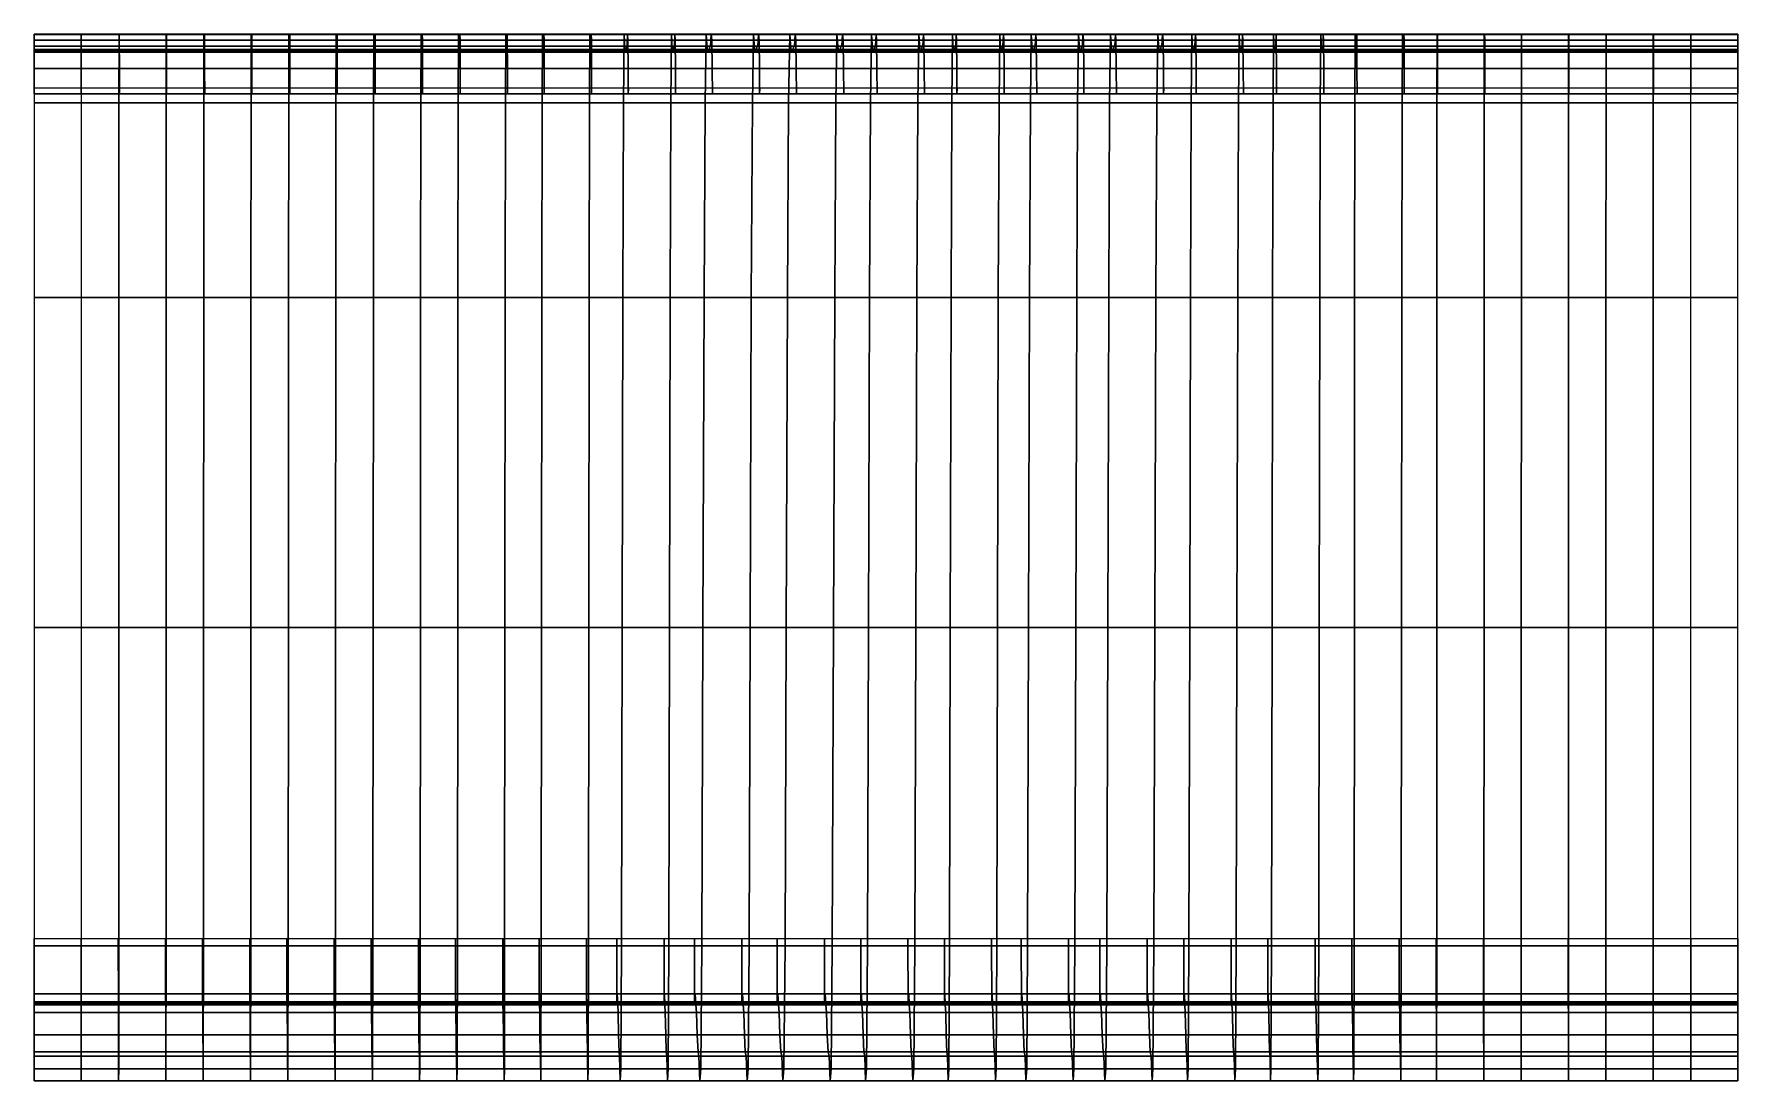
# Model space of a CAD drawing. Extents: x 0 to 60, y 12 to 112.
# Drawn here: x 22.104 to 25.864, y 11.778 to 14.089 of the extents above; entities that cross this region are included whole.
import ezdxf

# ---------------------------------------------------------------- set-up
doc = ezdxf.new("R2010")
doc.units = 0
doc.header["$MEASUREMENT"] = 0
doc.layers.add('asciugamani', color=22, linetype='CONTINUOUS')

msp = doc.modelspace()

# ---------------------------------------------------------------- meshes
at = {"layer": 'asciugamani'}
mesh = msp.add_polymesh((9, 5), dxfattribs=at)
for k, corner in enumerate([(22.8569, 13.9697, 34.0291), (22.6686, 13.9697, 34.0384), (22.4804, 13.9697, 34.0477), (22.2921, 13.9697, 34.0571), (22.1039, 13.9697, 34.0664), (22.8568, 13.9565, 34.7707), (22.6686, 13.9565, 34.78), (22.4804, 13.9565, 34.7894), (22.2921, 13.9565, 34.7988), (22.1039, 13.9565, 34.8082), (22.8567, 14.013, 35.5066), (22.6685, 14.013, 35.5162), (22.4803, 14.013, 35.5258), (22.2921, 14.013, 35.5354), (22.1039, 14.013, 35.545), (22.8565, 14.0755, 36.242), (22.6684, 14.0755, 36.2519), (22.4802, 14.0755, 36.2618), (22.292, 14.0755, 36.2717), (22.1039, 14.0755, 36.2816), (22.8563, 14.0887, 36.9821), (22.6682, 14.0887, 36.9924), (22.4801, 14.0887, 37.0027), (22.292, 14.0887, 37.013), (22.1039, 14.0887, 37.0233), (22.8559, 14.0623, 37.7209), (22.6679, 14.0623, 37.7317), (22.4799, 14.0623, 37.7425), (22.2919, 14.0623, 37.7533), (22.1039, 14.0623, 37.7641), (22.8556, 14.0623, 38.4606), (22.6676, 14.0623, 38.472), (22.4797, 14.0623, 38.4834), (22.2918, 14.0623, 38.4947), (22.1039, 14.0623, 38.5061), (22.8551, 14.0523, 39.1999), (22.6673, 14.0523, 39.2119), (22.4795, 14.0523, 39.2239), (22.2917, 14.0523, 39.236), (22.1039, 14.0523, 39.248), (22.8547, 14.049, 39.939), (22.667, 14.049, 39.9517), (22.4793, 14.049, 39.9645), (22.2916, 14.049, 39.9772), (22.1039, 14.049, 39.99)]):
    mesh.set_mesh_vertex(divmod(k, 5), corner)
mesh = msp.add_polymesh((9, 5), dxfattribs=at)
for k, corner in enumerate([(22.8547, 14.049, 39.939), (22.667, 14.049, 39.9517), (22.4793, 14.049, 39.9645), (22.2916, 14.049, 39.9772), (22.1039, 14.049, 39.99), (22.8542, 14.0549, 40.6777), (22.6666, 14.0549, 40.6913), (22.479, 14.0549, 40.7048), (22.2915, 14.0549, 40.7183), (22.1039, 14.0549, 40.7318), (22.8537, 14.088, 41.4157), (22.6662, 14.088, 41.4301), (22.4788, 14.088, 41.4444), (22.2913, 14.088, 41.4587), (22.1039, 14.088, 41.473), (22.8531, 13.9367, 42.11), (22.6658, 13.9367, 42.1251), (22.4785, 13.9367, 42.1403), (22.2912, 13.9367, 42.1554), (22.1039, 13.9367, 42.1706), (22.8526, 13.5072, 42.6358), (22.6654, 13.5072, 42.6518), (22.4782, 13.5072, 42.6678), (22.2911, 13.5072, 42.6838), (22.1039, 13.5072, 42.6998), (22.852, 12.7792, 42.5542), (22.665, 12.7792, 42.571), (22.478, 12.7792, 42.5879), (22.2909, 12.7792, 42.6047), (22.1039, 12.7792, 42.6216), (22.8515, 12.0768, 42.3238), (22.6646, 12.0768, 42.3415), (22.4777, 12.0768, 42.3592), (22.2908, 12.0768, 42.3769), (22.1039, 12.0768, 42.3946), (22.851, 11.8053, 41.6777), (22.6642, 11.8053, 41.6963), (22.4774, 11.8053, 41.7148), (22.2906, 11.8053, 41.7333), (22.1039, 11.8053, 41.7518), (22.8504, 11.7784, 40.9333), (22.6638, 11.7784, 40.9526), (22.4772, 11.7784, 40.9719), (22.2905, 11.7784, 40.9913), (22.1039, 11.7784, 41.0106)]):
    mesh.set_mesh_vertex(divmod(k, 5), corner)
mesh = msp.add_polymesh((9, 5), dxfattribs=at)
for k, corner in enumerate([(22.9612, 13.9697, 33.8795), (22.7729, 13.9697, 33.8888), (22.5847, 13.9697, 33.8981), (22.3964, 13.9697, 33.9075), (22.2081, 13.9697, 33.9168), (22.9611, 13.9565, 34.6211), (22.7729, 13.9565, 34.6305), (22.5846, 13.9565, 34.6398), (22.3964, 13.9565, 34.6492), (22.2081, 13.9565, 34.6586), (22.961, 14.013, 35.357), (22.7728, 14.013, 35.3666), (22.5846, 14.013, 35.3762), (22.3964, 14.013, 35.3858), (22.2081, 14.013, 35.3954), (22.9608, 14.0755, 36.0924), (22.7726, 14.0755, 36.1023), (22.5845, 14.0755, 36.1122), (22.3963, 14.0755, 36.1221), (22.2081, 14.0755, 36.132), (22.9605, 14.0887, 36.8325), (22.7724, 14.0887, 36.8428), (22.5843, 14.0887, 36.8531), (22.3962, 14.0887, 36.8634), (22.2081, 14.0887, 36.8737), (22.9602, 14.0623, 37.5713), (22.7722, 14.0623, 37.5821), (22.5842, 14.0623, 37.5929), (22.3962, 14.0623, 37.6037), (22.2081, 14.0623, 37.6145), (22.9598, 14.0623, 38.311), (22.7719, 14.0623, 38.3224), (22.584, 14.0623, 38.3338), (22.3961, 14.0623, 38.3452), (22.2081, 14.0623, 38.3565), (22.9594, 14.0523, 39.0503), (22.7716, 14.0523, 39.0623), (22.5838, 14.0523, 39.0744), (22.396, 14.0523, 39.0864), (22.2081, 14.0523, 39.0984), (22.9589, 14.049, 39.7894), (22.7712, 14.049, 39.8021), (22.5835, 14.049, 39.8149), (22.3958, 14.049, 39.8276), (22.2081, 14.049, 39.8404)]):
    mesh.set_mesh_vertex(divmod(k, 5), corner)
mesh = msp.add_polymesh((9, 5), dxfattribs=at)
for k, corner in enumerate([(22.9589, 14.049, 39.7894), (22.7712, 14.049, 39.8021), (22.5835, 14.049, 39.8149), (22.3958, 14.049, 39.8276), (22.2081, 14.049, 39.8404), (22.9585, 14.0549, 40.5282), (22.7709, 14.0549, 40.5417), (22.5833, 14.0549, 40.5552), (22.3957, 14.0549, 40.5687), (22.2081, 14.0549, 40.5822), (22.9579, 14.088, 41.2662), (22.7705, 14.088, 41.2805), (22.583, 14.088, 41.2948), (22.3956, 14.088, 41.3091), (22.2081, 14.088, 41.3234), (22.9574, 13.9367, 41.9604), (22.7701, 13.9367, 41.9755), (22.5828, 13.9367, 41.9907), (22.3955, 13.9367, 42.0058), (22.2081, 13.9367, 42.021), (22.9569, 13.5072, 42.4862), (22.7697, 13.5072, 42.5022), (22.5825, 13.5072, 42.5182), (22.3953, 13.5072, 42.5342), (22.2081, 13.5072, 42.5502), (22.9563, 12.7792, 42.4046), (22.7693, 12.7792, 42.4214), (22.5822, 12.7792, 42.4383), (22.3952, 12.7792, 42.4551), (22.2081, 12.7792, 42.472), (22.9558, 12.0768, 42.1742), (22.7689, 12.0768, 42.1919), (22.582, 12.0768, 42.2096), (22.3951, 12.0768, 42.2273), (22.2081, 12.0768, 42.245), (22.9552, 11.8053, 41.5281), (22.7685, 11.8053, 41.5467), (22.5817, 11.8053, 41.5652), (22.3949, 11.8053, 41.5837), (22.2081, 11.8053, 41.6022), (22.9547, 11.7784, 40.7837), (22.7681, 11.7784, 40.803), (22.5814, 11.7784, 40.8224), (22.3948, 11.7784, 40.8417), (22.2081, 11.7784, 40.861)]):
    mesh.set_mesh_vertex(divmod(k, 5), corner)
mesh = msp.add_polymesh((9, 9), dxfattribs=at)
for k, corner in enumerate([(24.3084, 14.049, 39.9879), (24.134, 14.049, 39.9175), (23.9559, 14.049, 39.8742), (23.7762, 14.049, 39.8496), (23.5914, 14.049, 39.8781), (23.4093, 14.049, 39.8849), (23.2271, 14.049, 39.8918), (23.0418, 14.049, 39.9208), (22.8547, 14.049, 39.939), (24.3066, 14.0549, 40.7311), (24.1325, 14.0549, 40.6601), (23.954, 14.0549, 40.6222), (23.7739, 14.0549, 40.6017), (23.5893, 14.0549, 40.6291), (23.4079, 14.0549, 40.6301), (23.2265, 14.0549, 40.6311), (23.0412, 14.0549, 40.6592), (22.8542, 14.0549, 40.6777), (24.3046, 14.088, 41.4738), (24.1309, 14.088, 41.4021), (23.9519, 14.088, 41.3699), (23.7714, 14.088, 41.3537), (23.5871, 14.088, 41.38), (23.4065, 14.088, 41.3749), (23.2259, 14.088, 41.3697), (23.0406, 14.088, 41.3968), (22.8537, 14.088, 41.4157), (24.3026, 13.9367, 42.1728), (24.1292, 13.9367, 42.1005), (23.9498, 13.9367, 42.0742), (23.7689, 13.9367, 42.0623), (23.5848, 13.9367, 42.0875), (23.405, 13.9367, 42.076), (23.2252, 13.9367, 42.0645), (23.04, 13.9367, 42.0906), (22.8531, 13.9367, 42.11), (24.3006, 13.5072, 42.7035), (24.1276, 13.5072, 42.6305), (23.9476, 13.5072, 42.6102), (23.7664, 13.5072, 42.6029), (23.5824, 13.5072, 42.6269), (23.4035, 13.5072, 42.6089), (23.2245, 13.5072, 42.591), (23.0393, 13.5072, 42.616), (22.8526, 13.5072, 42.6358), (24.2986, 12.7792, 42.6268), (24.1259, 12.7792, 42.5532), (23.9454, 12.7792, 42.5389), (23.7638, 12.7792, 42.5361), (23.58, 12.7792, 42.559), (23.402, 12.7792, 42.5345), (23.2239, 12.7792, 42.51), (23.0387, 12.7792, 42.5339), (22.852, 12.7792, 42.5542), (24.2965, 12.0768, 42.4014), (24.1242, 12.0768, 42.3271), (23.9432, 12.0768, 42.3188), (23.7613, 12.0768, 42.3205), (23.5777, 12.0768, 42.3423), (23.4004, 12.0768, 42.3113), (23.2232, 12.0768, 42.2803), (23.0381, 12.0768, 42.3032), (22.8515, 12.0768, 42.3238), (24.2945, 11.8053, 41.7601), (24.1226, 11.8053, 41.6851), (23.9411, 11.8053, 41.6827), (23.7588, 11.8053, 41.6889), (23.5754, 11.8053, 41.7095), (23.399, 11.8053, 41.6721), (23.2225, 11.8053, 41.6348), (23.0374, 11.8053, 41.6567), (22.851, 11.8053, 41.6777), (24.2926, 11.7784, 41.0203), (24.121, 11.7784, 40.9447), (23.939, 11.7784, 40.9479), (23.7564, 11.7784, 40.9584), (23.5732, 11.7784, 40.9779), (23.3975, 11.7784, 40.9344), (23.2219, 11.7784, 40.8909), (23.0368, 11.7784, 40.9118), (22.8504, 11.7784, 40.9333)]):
    mesh.set_mesh_vertex(divmod(k, 9), corner)
mesh = msp.add_polymesh((9, 9), dxfattribs=at)
for k, corner in enumerate([(24.3167, 13.9697, 34.0581), (24.1407, 13.9697, 33.9905), (23.9648, 13.9697, 33.9229), (23.7865, 13.9697, 33.8799), (23.601, 13.9697, 33.9131), (23.4154, 13.9697, 33.9462), (23.2299, 13.9697, 33.9794), (23.0443, 13.9697, 34.0126), (22.8569, 13.9697, 34.0291), (24.3165, 13.9565, 34.8001), (24.1406, 13.9565, 34.7324), (23.9646, 13.9565, 34.6653), (23.7863, 13.9565, 34.6226), (23.6008, 13.9565, 34.6557), (23.4153, 13.9565, 34.6884), (23.2298, 13.9565, 34.721), (23.0443, 13.9565, 34.7541), (22.8568, 13.9565, 34.7707), (24.316, 14.013, 35.5372), (24.1402, 14.013, 35.4694), (23.9641, 14.013, 35.4036), (23.7857, 14.013, 35.362), (23.6002, 14.013, 35.3948), (23.415, 14.013, 35.426), (23.2297, 14.013, 35.4572), (23.0441, 14.013, 35.49), (22.8567, 14.013, 35.5066), (24.3153, 14.0755, 36.2743), (24.1396, 14.0755, 36.2063), (23.9633, 14.0755, 36.1426), (23.7848, 14.0755, 36.1027), (23.5994, 14.0755, 36.1351), (23.4144, 14.0755, 36.1639), (23.2294, 14.0755, 36.1927), (23.0439, 14.0755, 36.2252), (22.8565, 14.0755, 36.242), (24.3143, 14.0887, 37.0168), (24.1388, 14.0887, 36.9484), (23.9623, 14.0887, 36.8877), (23.7836, 14.0887, 36.8499), (23.5982, 14.0887, 36.8817), (23.4137, 14.0887, 36.9074), (23.2291, 14.0887, 36.9331), (23.0436, 14.0887, 36.9651), (22.8563, 14.0887, 36.9821), (24.3131, 14.0623, 37.7585), (24.1378, 14.0623, 37.6897), (23.961, 14.0623, 37.6326), (23.782, 14.0623, 37.5975), (23.5969, 14.0623, 37.6286), (23.4128, 14.0623, 37.6505), (23.2287, 14.0623, 37.6723), (23.0432, 14.0623, 37.7037), (22.8559, 14.0623, 37.7209), (24.3117, 14.0623, 38.5016), (24.1367, 14.0623, 38.4323), (23.9595, 14.0623, 38.3793), (23.7803, 14.0623, 38.3473), (23.5952, 14.0623, 38.3777), (23.4117, 14.0623, 38.395), (23.2282, 14.0623, 38.4124), (23.0428, 14.0623, 38.4431), (22.8556, 14.0623, 38.4606), (24.3101, 14.0523, 39.2447), (24.1354, 14.0523, 39.1749), (23.9578, 14.0523, 39.1265), (23.7783, 14.0523, 39.098), (23.5934, 14.0523, 39.1275), (23.4106, 14.0523, 39.1398), (23.2277, 14.0523, 39.1522), (23.0423, 14.0523, 39.182), (22.8551, 14.0523, 39.1999), (24.3084, 14.049, 39.9879), (24.134, 14.049, 39.9175), (23.9559, 14.049, 39.8742), (23.7762, 14.049, 39.8496), (23.5914, 14.049, 39.8781), (23.4093, 14.049, 39.8849), (23.2271, 14.049, 39.8918), (23.0418, 14.049, 39.9208), (22.8547, 14.049, 39.939)]):
    mesh.set_mesh_vertex(divmod(k, 9), corner)
mesh = msp.add_polymesh((9, 9), dxfattribs=at)
for k, corner in enumerate([(24.4127, 14.049, 39.8383), (24.2382, 14.049, 39.7679), (24.0602, 14.049, 39.7246), (23.8804, 14.049, 39.7), (23.6957, 14.049, 39.7285), (23.5135, 14.049, 39.7353), (23.3314, 14.049, 39.7422), (23.146, 14.049, 39.7712), (22.9589, 14.049, 39.7894), (24.4108, 14.0549, 40.5815), (24.2367, 14.0549, 40.5105), (24.0583, 14.0549, 40.4726), (23.8781, 14.0549, 40.4521), (23.6936, 14.0549, 40.4795), (23.5122, 14.0549, 40.4805), (23.3308, 14.0549, 40.4815), (23.1455, 14.0549, 40.5096), (22.9585, 14.0549, 40.5282), (24.4089, 14.088, 41.3242), (24.2351, 14.088, 41.2525), (24.0562, 14.088, 41.2203), (23.8757, 14.088, 41.2041), (23.6913, 14.088, 41.2304), (23.5107, 14.088, 41.2253), (23.3302, 14.088, 41.2201), (23.1449, 14.088, 41.2472), (22.9579, 14.088, 41.2662), (24.4069, 13.9367, 42.0232), (24.2335, 13.9367, 41.9509), (24.0541, 13.9367, 41.9246), (23.8732, 13.9367, 41.9128), (23.689, 13.9367, 41.938), (23.5093, 13.9367, 41.9264), (23.3295, 13.9367, 41.9149), (23.1442, 13.9367, 41.941), (22.9574, 13.9367, 41.9604), (24.4049, 13.5072, 42.5539), (24.2318, 13.5072, 42.4809), (24.0519, 13.5072, 42.4606), (23.8707, 13.5072, 42.4533), (23.6867, 13.5072, 42.4773), (23.5077, 13.5072, 42.4594), (23.3288, 13.5072, 42.4414), (23.1436, 13.5072, 42.4664), (22.9569, 13.5072, 42.4862), (24.4028, 12.7792, 42.4772), (24.2302, 12.7792, 42.4036), (24.0497, 12.7792, 42.3893), (23.8681, 12.7792, 42.3865), (23.6843, 12.7792, 42.4094), (23.5062, 12.7792, 42.3849), (23.3281, 12.7792, 42.3604), (23.143, 12.7792, 42.3843), (22.9563, 12.7792, 42.4046), (24.4008, 12.0768, 42.2518), (24.2285, 12.0768, 42.1775), (24.0475, 12.0768, 42.1692), (23.8655, 12.0768, 42.171), (23.682, 12.0768, 42.1927), (23.5047, 12.0768, 42.1617), (23.3275, 12.0768, 42.1307), (23.1423, 12.0768, 42.1536), (22.9558, 12.0768, 42.1742), (24.3988, 11.8053, 41.6105), (24.2269, 11.8053, 41.5355), (24.0454, 11.8053, 41.5331), (23.863, 11.8053, 41.5393), (23.6797, 11.8053, 41.5599), (23.5032, 11.8053, 41.5225), (23.3268, 11.8053, 41.4852), (23.1417, 11.8053, 41.5071), (22.9552, 11.8053, 41.5281), (24.3969, 11.7784, 40.8707), (24.2253, 11.7784, 40.7951), (24.0433, 11.7784, 40.7983), (23.8606, 11.7784, 40.8089), (23.6774, 11.7784, 40.8284), (23.5018, 11.7784, 40.7848), (23.3262, 11.7784, 40.7413), (23.1411, 11.7784, 40.7623), (22.9547, 11.7784, 40.7837)]):
    mesh.set_mesh_vertex(divmod(k, 9), corner)
mesh = msp.add_polymesh((9, 9), dxfattribs=at)
for k, corner in enumerate([(24.4209, 13.9697, 33.9085), (24.245, 13.9697, 33.8409), (24.0691, 13.9697, 33.7733), (23.8908, 13.9697, 33.7303), (23.7052, 13.9697, 33.7635), (23.5197, 13.9697, 33.7966), (23.3341, 13.9697, 33.8298), (23.1486, 13.9697, 33.863), (22.9612, 13.9697, 33.8795), (24.4208, 13.9565, 34.6505), (24.2449, 13.9565, 34.5828), (24.0689, 13.9565, 34.5157), (23.8906, 13.9565, 34.473), (23.705, 13.9565, 34.5061), (23.5196, 13.9565, 34.5388), (23.3341, 13.9565, 34.5714), (23.1485, 13.9565, 34.6045), (22.9611, 13.9565, 34.6211), (24.4203, 14.013, 35.3876), (24.2445, 14.013, 35.3198), (24.0684, 14.013, 35.254), (23.89, 14.013, 35.2124), (23.7045, 14.013, 35.2452), (23.5192, 14.013, 35.2764), (23.3339, 14.013, 35.3076), (23.1484, 14.013, 35.3404), (22.961, 14.013, 35.357), (24.4196, 14.0755, 36.1247), (24.2439, 14.0755, 36.0567), (24.0676, 14.0755, 35.9931), (23.8891, 14.0755, 35.9531), (23.7037, 14.0755, 35.9855), (23.5187, 14.0755, 36.0143), (23.3337, 14.0755, 36.0431), (23.1482, 14.0755, 36.0756), (22.9608, 14.0755, 36.0924), (24.4186, 14.0887, 36.8672), (24.2431, 14.0887, 36.7988), (24.0665, 14.0887, 36.7381), (23.8878, 14.0887, 36.7003), (23.7025, 14.0887, 36.7321), (23.5179, 14.0887, 36.7578), (23.3334, 14.0887, 36.7835), (23.1479, 14.0887, 36.8155), (22.9605, 14.0887, 36.8325), (24.4174, 14.0623, 37.609), (24.2421, 14.0623, 37.5402), (24.0653, 14.0623, 37.483), (23.8863, 14.0623, 37.4479), (23.7011, 14.0623, 37.479), (23.517, 14.0623, 37.5009), (23.333, 14.0623, 37.5227), (23.1475, 14.0623, 37.5541), (22.9602, 14.0623, 37.5713), (24.416, 14.0623, 38.352), (24.2409, 14.0623, 38.2827), (24.0637, 14.0623, 38.2297), (23.8846, 14.0623, 38.1977), (23.6995, 14.0623, 38.2281), (23.516, 14.0623, 38.2455), (23.3325, 14.0623, 38.2628), (23.1471, 14.0623, 38.2935), (22.9598, 14.0623, 38.311), (24.4144, 14.0523, 39.0951), (24.2396, 14.0523, 39.0253), (24.0621, 14.0523, 38.9769), (23.8826, 14.0523, 38.9484), (23.6977, 14.0523, 38.9779), (23.5148, 14.0523, 38.9902), (23.332, 14.0523, 39.0026), (23.1466, 14.0523, 39.0324), (22.9594, 14.0523, 39.0503), (24.4127, 14.049, 39.8383), (24.2382, 14.049, 39.7679), (24.0602, 14.049, 39.7246), (23.8804, 14.049, 39.7), (23.6957, 14.049, 39.7285), (23.5135, 14.049, 39.7353), (23.3314, 14.049, 39.7422), (23.146, 14.049, 39.7712), (22.9589, 14.049, 39.7894)]):
    mesh.set_mesh_vertex(divmod(k, 9), corner)
mesh = msp.add_polymesh((9, 9), dxfattribs=at)
for k, corner in enumerate([(25.7598, 14.049, 39.99), (25.5731, 14.049, 39.9672), (25.3864, 14.049, 39.9444), (25.2003, 14.049, 39.9279), (25.0208, 14.049, 39.9803), (24.8414, 14.049, 40.0351), (24.662, 14.049, 40.0899), (24.4837, 14.049, 40.0523), (24.3084, 14.049, 39.9879), (25.7598, 14.0549, 40.7318), (25.5731, 14.0549, 40.71), (25.3863, 14.0549, 40.6882), (25.2002, 14.0549, 40.6722), (25.0202, 14.0549, 40.7221), (24.8404, 14.0549, 40.7749), (24.6606, 14.0549, 40.8277), (24.4818, 14.0549, 40.7948), (24.3066, 14.0549, 40.7311), (25.7598, 14.088, 41.473), (25.573, 14.088, 41.4522), (25.3862, 14.088, 41.4314), (25.2, 14.088, 41.4159), (25.0196, 14.088, 41.4633), (24.8393, 14.088, 41.514), (24.659, 14.088, 41.5648), (24.4797, 14.088, 41.5367), (24.3046, 14.088, 41.4738), (25.7598, 13.9367, 42.1706), (25.573, 13.9367, 42.1508), (25.3862, 13.9367, 42.131), (25.1998, 13.9367, 42.1161), (25.0189, 13.9367, 42.1608), (24.8382, 13.9367, 42.2094), (24.6574, 13.9367, 42.2581), (24.4775, 13.9367, 42.235), (24.3026, 13.9367, 42.1728), (25.7598, 13.5072, 42.6998), (25.5729, 13.5072, 42.681), (25.3861, 13.5072, 42.6623), (25.1997, 13.5072, 42.6479), (25.0182, 13.5072, 42.6899), (24.837, 13.5072, 42.7364), (24.6558, 13.5072, 42.7829), (24.4754, 13.5072, 42.7649), (24.3006, 13.5072, 42.7035), (25.7598, 12.7792, 42.6216), (25.5729, 12.7792, 42.6039), (25.386, 12.7792, 42.5862), (25.1995, 12.7792, 42.5724), (25.0176, 12.7792, 42.6116), (24.8359, 12.7792, 42.656), (24.6542, 12.7792, 42.7003), (24.4732, 12.7792, 42.6874), (24.2986, 12.7792, 42.6268), (25.7598, 12.0768, 42.3946), (25.5729, 12.0768, 42.378), (25.3859, 12.0768, 42.3614), (25.1993, 12.0768, 42.3481), (25.0169, 12.0768, 42.3846), (24.8347, 12.0768, 42.4268), (24.6526, 12.0768, 42.469), (24.471, 12.0768, 42.4612), (24.2965, 12.0768, 42.4014), (25.7598, 11.8053, 41.7518), (25.5728, 11.8053, 41.7362), (25.3858, 11.8053, 41.7207), (25.1992, 11.8053, 41.708), (25.0162, 11.8053, 41.7418), (24.8336, 11.8053, 41.7819), (24.651, 11.8053, 41.8219), (24.4688, 11.8053, 41.8191), (24.2945, 11.8053, 41.7601), (25.7598, 11.7784, 41.0106), (25.5728, 11.7784, 40.996), (25.3858, 11.7784, 40.9814), (25.199, 11.7784, 40.9693), (25.0156, 11.7784, 41.0005), (24.8325, 11.7784, 41.0385), (24.6494, 11.7784, 41.0765), (24.4667, 11.7784, 41.0786), (24.2926, 11.7784, 41.0203)]):
    mesh.set_mesh_vertex(divmod(k, 9), corner)
mesh = msp.add_polymesh((9, 9), dxfattribs=at)
for k, corner in enumerate([(25.7598, 13.9697, 34.0664), (25.5733, 13.9697, 34.0393), (25.3867, 13.9697, 34.0122), (25.201, 13.9697, 33.9934), (25.0236, 13.9697, 34.0569), (24.8461, 13.9697, 34.1204), (24.6686, 13.9697, 34.1839), (24.4926, 13.9697, 34.1258), (24.3167, 13.9697, 34.0581), (25.7598, 13.9565, 34.8082), (25.5733, 13.9565, 34.7812), (25.3867, 13.9565, 34.7542), (25.201, 13.9565, 34.7355), (25.0235, 13.9565, 34.7988), (24.846, 13.9565, 34.8621), (24.6685, 13.9565, 34.9254), (24.4924, 13.9565, 34.8677), (24.3165, 13.9565, 34.8001), (25.7598, 14.013, 35.545), (25.5732, 14.013, 35.5182), (25.3867, 14.013, 35.4915), (25.201, 14.013, 35.4728), (25.0234, 14.013, 35.5355), (24.8458, 14.013, 35.5984), (24.6681, 14.013, 35.6612), (24.4919, 14.013, 35.6046), (24.316, 14.013, 35.5372), (25.7598, 14.0755, 36.2816), (25.5732, 14.0755, 36.2552), (25.3867, 14.0755, 36.2288), (25.2009, 14.0755, 36.2104), (25.0231, 14.0755, 36.2721), (24.8453, 14.0755, 36.3342), (24.6676, 14.0755, 36.3962), (24.4911, 14.0755, 36.3414), (24.3153, 14.0755, 36.2743), (25.7598, 14.0887, 37.0233), (25.5732, 14.0887, 36.9974), (25.3866, 14.0887, 36.9716), (25.2008, 14.0887, 36.9534), (25.0228, 14.0887, 37.0138), (24.8448, 14.0887, 37.0748), (24.6668, 14.0887, 37.1358), (24.4901, 14.0887, 37.0835), (24.3143, 14.0887, 37.0168), (25.7598, 14.0623, 37.7641), (25.5732, 14.0623, 37.7389), (25.3866, 14.0623, 37.7137), (25.2007, 14.0623, 37.6959), (25.0224, 14.0623, 37.7546), (24.8441, 14.0623, 37.8143), (24.6658, 14.0623, 37.8741), (24.4888, 14.0623, 37.8248), (24.3131, 14.0623, 37.7585), (25.7598, 14.0623, 38.5061), (25.5732, 14.0623, 38.4816), (25.3865, 14.0623, 38.4571), (25.2006, 14.0623, 38.4397), (25.0219, 14.0623, 38.4966), (24.8433, 14.0623, 38.5548), (24.6647, 14.0623, 38.6131), (24.4873, 14.0623, 38.5673), (24.3117, 14.0623, 38.5016), (25.7598, 14.0523, 39.248), (25.5731, 14.0523, 39.2243), (25.3865, 14.0523, 39.2007), (25.2005, 14.0523, 39.1837), (25.0214, 14.0523, 39.2384), (24.8424, 14.0523, 39.295), (24.6634, 14.0523, 39.3516), (24.4856, 14.0523, 39.3098), (24.3101, 14.0523, 39.2447), (25.7598, 14.049, 39.99), (25.5731, 14.049, 39.9672), (25.3864, 14.049, 39.9444), (25.2003, 14.049, 39.9279), (25.0208, 14.049, 39.9803), (24.8414, 14.049, 40.0351), (24.662, 14.049, 40.0899), (24.4837, 14.049, 40.0523), (24.3084, 14.049, 39.9879)]):
    mesh.set_mesh_vertex(divmod(k, 9), corner)
mesh = msp.add_polymesh((9, 9), dxfattribs=at)
for k, corner in enumerate([(25.8641, 14.049, 39.8404), (25.6774, 14.049, 39.8176), (25.4907, 14.049, 39.7948), (25.3046, 14.049, 39.7783), (25.1251, 14.049, 39.8307), (24.9457, 14.049, 39.8855), (24.7663, 14.049, 39.9403), (24.588, 14.049, 39.9027), (24.4127, 14.049, 39.8383), (25.8641, 14.0549, 40.5822), (25.6773, 14.0549, 40.5604), (25.4906, 14.0549, 40.5386), (25.3044, 14.0549, 40.5226), (25.1245, 14.0549, 40.5725), (24.9447, 14.0549, 40.6253), (24.7648, 14.0549, 40.6782), (24.586, 14.0549, 40.6452), (24.4108, 14.0549, 40.5815), (25.8641, 14.088, 41.3234), (25.6773, 14.088, 41.3026), (25.4905, 14.088, 41.2818), (25.3043, 14.088, 41.2663), (25.1239, 14.088, 41.3137), (24.9436, 14.088, 41.3645), (24.7633, 14.088, 41.4152), (24.584, 14.088, 41.3871), (24.4089, 14.088, 41.3242), (25.8641, 13.9367, 42.021), (25.6772, 13.9367, 42.0012), (25.4904, 13.9367, 41.9814), (25.3041, 13.9367, 41.9665), (25.1232, 13.9367, 42.0112), (24.9424, 13.9367, 42.0598), (24.7617, 13.9367, 42.1085), (24.5818, 13.9367, 42.0854), (24.4069, 13.9367, 42.0232), (25.8641, 13.5072, 42.5502), (25.6772, 13.5072, 42.5314), (25.4904, 13.5072, 42.5127), (25.3039, 13.5072, 42.4983), (25.1225, 13.5072, 42.5403), (24.9413, 13.5072, 42.5868), (24.7601, 13.5072, 42.6333), (24.5796, 13.5072, 42.6153), (24.4049, 13.5072, 42.5539), (25.8641, 12.7792, 42.472), (25.6772, 12.7792, 42.4543), (25.4903, 12.7792, 42.4366), (25.3038, 12.7792, 42.4228), (25.1218, 12.7792, 42.4621), (24.9401, 12.7792, 42.5064), (24.7584, 12.7792, 42.5507), (24.5774, 12.7792, 42.5378), (24.4028, 12.7792, 42.4772), (25.8641, 12.0768, 42.245), (25.6771, 12.0768, 42.2284), (25.4902, 12.0768, 42.2118), (25.3036, 12.0768, 42.1986), (25.1212, 12.0768, 42.2351), (24.939, 12.0768, 42.2772), (24.7568, 12.0768, 42.3194), (24.5752, 12.0768, 42.3116), (24.4008, 12.0768, 42.2518), (25.8641, 11.8053, 41.6022), (25.6771, 11.8053, 41.5866), (25.4901, 11.8053, 41.5711), (25.3034, 11.8053, 41.5584), (25.1205, 11.8053, 41.5922), (24.9379, 11.8053, 41.6323), (24.7552, 11.8053, 41.6723), (24.5731, 11.8053, 41.6695), (24.3988, 11.8053, 41.6105), (25.8641, 11.7784, 40.861), (25.677, 11.7784, 40.8464), (25.49, 11.7784, 40.8318), (25.3033, 11.7784, 40.8197), (25.1199, 11.7784, 40.8509), (24.9368, 11.7784, 40.8889), (24.7537, 11.7784, 40.9269), (24.571, 11.7784, 40.929), (24.3969, 11.7784, 40.8707)]):
    mesh.set_mesh_vertex(divmod(k, 9), corner)
mesh = msp.add_polymesh((9, 9), dxfattribs=at)
for k, corner in enumerate([(25.8641, 13.9697, 33.9168), (25.6775, 13.9697, 33.8897), (25.491, 13.9697, 33.8626), (25.3053, 13.9697, 33.8438), (25.1278, 13.9697, 33.9073), (24.9504, 13.9697, 33.9708), (24.7729, 13.9697, 34.0344), (24.5969, 13.9697, 33.9762), (24.4209, 13.9697, 33.9085), (25.8641, 13.9565, 34.6586), (25.6775, 13.9565, 34.6316), (25.491, 13.9565, 34.6046), (25.3053, 13.9565, 34.5859), (25.1278, 13.9565, 34.6492), (24.9503, 13.9565, 34.7125), (24.7728, 13.9565, 34.7759), (24.5967, 13.9565, 34.7181), (24.4208, 13.9565, 34.6505), (25.8641, 14.013, 35.3954), (25.6775, 14.013, 35.3686), (25.491, 14.013, 35.3419), (25.3052, 14.013, 35.3232), (25.1276, 14.013, 35.3859), (24.95, 14.013, 35.4488), (24.7724, 14.013, 35.5116), (24.5962, 14.013, 35.455), (24.4203, 14.013, 35.3876), (25.8641, 14.0755, 36.132), (25.6775, 14.0755, 36.1056), (25.4909, 14.0755, 36.0792), (25.3052, 14.0755, 36.0608), (25.1274, 14.0755, 36.1225), (24.9496, 14.0755, 36.1846), (24.7718, 14.0755, 36.2466), (24.5954, 14.0755, 36.1918), (24.4196, 14.0755, 36.1247), (25.8641, 14.0887, 36.8737), (25.6775, 14.0887, 36.8478), (25.4909, 14.0887, 36.822), (25.3051, 14.0887, 36.8038), (25.1271, 14.0887, 36.8642), (24.949, 14.0887, 36.9252), (24.771, 14.0887, 36.9862), (24.5943, 14.0887, 36.9339), (24.4186, 14.0887, 36.8672), (25.8641, 14.0623, 37.6145), (25.6775, 14.0623, 37.5893), (25.4909, 14.0623, 37.5641), (25.305, 14.0623, 37.5463), (25.1267, 14.0623, 37.605), (24.9484, 14.0623, 37.6648), (24.7701, 14.0623, 37.7245), (24.593, 14.0623, 37.6752), (24.4174, 14.0623, 37.609), (25.8641, 14.0623, 38.3565), (25.6774, 14.0623, 38.332), (25.4908, 14.0623, 38.3075), (25.3049, 14.0623, 38.2901), (25.1262, 14.0623, 38.347), (24.9476, 14.0623, 38.4052), (24.7689, 14.0623, 38.4635), (24.5915, 14.0623, 38.4177), (24.416, 14.0623, 38.352), (25.8641, 14.0523, 39.0984), (25.6774, 14.0523, 39.0748), (25.4907, 14.0523, 39.0511), (25.3047, 14.0523, 39.0341), (25.1257, 14.0523, 39.0888), (24.9467, 14.0523, 39.1454), (24.7677, 14.0523, 39.202), (24.5898, 14.0523, 39.1602), (24.4144, 14.0523, 39.0951), (25.8641, 14.049, 39.8404), (25.6774, 14.049, 39.8176), (25.4907, 14.049, 39.7948), (25.3046, 14.049, 39.7783), (25.1251, 14.049, 39.8307), (24.9457, 14.049, 39.8855), (24.7663, 14.049, 39.9403), (24.588, 14.049, 39.9027), (24.4127, 14.049, 39.8383)]):
    mesh.set_mesh_vertex(divmod(k, 9), corner)
mesh = msp.add_polymesh((2, 5), dxfattribs=at)
for k, corner in enumerate([(22.8478, 11.9492, 34.9916), (22.6618, 11.9492, 35.0151), (22.4758, 11.9492, 35.0385), (22.2899, 11.9492, 35.062), (22.1039, 11.9492, 35.0854), (22.8477, 12.0926, 34.2633), (22.6618, 12.0926, 34.2868), (22.4758, 12.0926, 34.3103), (22.2898, 12.0926, 34.3339), (22.1039, 12.0926, 34.3574)]):
    mesh.set_mesh_vertex(divmod(k, 5), corner)
mesh = msp.add_polymesh((2, 5), dxfattribs=at)
for k, corner in enumerate([(22.952, 11.9492, 34.842), (22.7661, 11.9492, 34.8655), (22.5801, 11.9492, 34.8889), (22.3941, 11.9492, 34.9124), (22.2081, 11.9492, 34.9358), (22.952, 12.0926, 34.1137), (22.766, 12.0926, 34.1372), (22.5801, 12.0926, 34.1608), (22.3941, 12.0926, 34.1843), (22.2081, 12.0926, 34.2078)]):
    mesh.set_mesh_vertex(divmod(k, 5), corner)
mesh = msp.add_polymesh((2, 9), dxfattribs=at)
for k, corner in enumerate([(24.2827, 11.9492, 35.1025), (24.1129, 11.9492, 35.0236), (23.9284, 11.9492, 35.0561), (23.7439, 11.9492, 35.0887), (23.5617, 11.9492, 35.1026), (23.3901, 11.9492, 35.0274), (23.2186, 11.9492, 34.9522), (23.0337, 11.9492, 34.9681), (22.8478, 11.9492, 34.9916), (24.2825, 12.0926, 34.3746), (24.1128, 12.0926, 34.2956), (23.9282, 12.0926, 34.3286), (23.7437, 12.0926, 34.3616), (23.5615, 12.0926, 34.3754), (23.39, 12.0926, 34.2997), (23.2185, 12.0926, 34.224), (23.0337, 12.0926, 34.2398), (22.8477, 12.0926, 34.2633)]):
    mesh.set_mesh_vertex(divmod(k, 9), corner)
mesh = msp.add_polymesh((2, 9), dxfattribs=at)
for k, corner in enumerate([(24.3869, 11.9492, 34.9529), (24.2172, 11.9492, 34.874), (24.0327, 11.9492, 34.9065), (23.8482, 11.9492, 34.9391), (23.666, 11.9492, 34.953), (23.4944, 11.9492, 34.8778), (23.3229, 11.9492, 34.8026), (23.138, 11.9492, 34.8185), (22.952, 11.9492, 34.842), (24.3868, 12.0926, 34.225), (24.217, 12.0926, 34.146), (24.0325, 12.0926, 34.179), (23.848, 12.0926, 34.212), (23.6658, 12.0926, 34.2258), (23.4943, 12.0926, 34.1501), (23.3228, 12.0926, 34.0744), (23.138, 12.0926, 34.0902), (22.952, 12.0926, 34.1137)]):
    mesh.set_mesh_vertex(divmod(k, 9), corner)
mesh = msp.add_polymesh((2, 9), dxfattribs=at)
for k, corner in enumerate([(25.7598, 11.9492, 35.0854), (25.5726, 11.9492, 35.076), (25.3854, 11.9492, 35.0666), (25.1982, 11.9492, 35.0572), (25.0123, 11.9492, 35.0751), (24.8269, 11.9492, 35.1026), (24.6415, 11.9492, 35.13), (24.4561, 11.9492, 35.157), (24.2827, 11.9492, 35.1025), (25.7598, 12.0926, 34.3574), (25.5726, 12.0926, 34.348), (25.3854, 12.0926, 34.3387), (25.1982, 12.0926, 34.3294), (25.0122, 12.0926, 34.3471), (24.8268, 12.0926, 34.3744), (24.6414, 12.0926, 34.4017), (24.4559, 12.0926, 34.429), (24.2825, 12.0926, 34.3746)]):
    mesh.set_mesh_vertex(divmod(k, 9), corner)
mesh = msp.add_polymesh((2, 9), dxfattribs=at)
for k, corner in enumerate([(25.8641, 11.9492, 34.9358), (25.6768, 11.9492, 34.9264), (25.4896, 11.9492, 34.917), (25.3024, 11.9492, 34.9076), (25.1166, 11.9492, 34.9255), (24.9312, 11.9492, 34.953), (24.7458, 11.9492, 34.9805), (24.5604, 11.9492, 35.0074), (24.3869, 11.9492, 34.9529), (25.8641, 12.0926, 34.2078), (25.6768, 12.0926, 34.1985), (25.4896, 12.0926, 34.1891), (25.3024, 12.0926, 34.1798), (25.1165, 12.0926, 34.1975), (24.9311, 12.0926, 34.2248), (24.7456, 12.0926, 34.2521), (24.5602, 12.0926, 34.2794), (24.3868, 12.0926, 34.225)]):
    mesh.set_mesh_vertex(divmod(k, 9), corner)
mesh = msp.add_polymesh((9, 5), dxfattribs=at)
for k, corner in enumerate([(22.8504, 11.7784, 40.9333), (22.6638, 11.7784, 40.9526), (22.4772, 11.7784, 40.9719), (22.2905, 11.7784, 40.9913), (22.1039, 11.7784, 41.0106), (22.8499, 11.8328, 40.1903), (22.6634, 11.8328, 40.2103), (22.4769, 11.8328, 40.2304), (22.2904, 11.8328, 40.2505), (22.1039, 11.8328, 40.2706), (22.8495, 11.8426, 39.4457), (22.6631, 11.8426, 39.4665), (22.4767, 11.8426, 39.4873), (22.2903, 11.8426, 39.5081), (22.1039, 11.8426, 39.5289), (22.8491, 11.8803, 38.7027), (22.6628, 11.8803, 38.7241), (22.4765, 11.8803, 38.7456), (22.2902, 11.8803, 38.7671), (22.1039, 11.8803, 38.7885), (22.8487, 11.9298, 37.9604), (22.6625, 11.9298, 37.9824), (22.4763, 11.9298, 38.0045), (22.2901, 11.9298, 38.0265), (22.1039, 11.9298, 38.0486), (22.8484, 11.9461, 37.2166), (22.6622, 11.9461, 37.2391), (22.4761, 11.9461, 37.2617), (22.29, 11.9461, 37.2842), (22.1039, 11.9461, 37.3068), (22.8481, 11.9703, 36.4735), (22.662, 11.9703, 36.4964), (22.476, 11.9703, 36.5194), (22.2899, 11.9703, 36.5423), (22.1039, 11.9703, 36.5653), (22.8479, 11.953, 35.7307), (22.6619, 11.953, 35.754), (22.4759, 11.953, 35.7772), (22.2899, 11.953, 35.8005), (22.1039, 11.953, 35.8237), (22.8478, 11.9492, 34.9916), (22.6618, 11.9492, 35.0151), (22.4758, 11.9492, 35.0385), (22.2899, 11.9492, 35.062), (22.1039, 11.9492, 35.0854)]):
    mesh.set_mesh_vertex(divmod(k, 5), corner)
mesh = msp.add_polymesh((9, 5), dxfattribs=at)
for k, corner in enumerate([(22.9547, 11.7784, 40.7837), (22.7681, 11.7784, 40.803), (22.5814, 11.7784, 40.8224), (22.3948, 11.7784, 40.8417), (22.2081, 11.7784, 40.861), (22.9542, 11.8328, 40.0407), (22.7677, 11.8328, 40.0608), (22.5812, 11.8328, 40.0808), (22.3947, 11.8328, 40.1009), (22.2081, 11.8328, 40.121), (22.9538, 11.8426, 39.2961), (22.7674, 11.8426, 39.3169), (22.581, 11.8426, 39.3377), (22.3946, 11.8426, 39.3585), (22.2081, 11.8426, 39.3793), (22.9533, 11.8803, 38.5531), (22.767, 11.8803, 38.5746), (22.5807, 11.8803, 38.596), (22.3944, 11.8803, 38.6175), (22.2081, 11.8803, 38.6389), (22.953, 11.9298, 37.8108), (22.7668, 11.9298, 37.8328), (22.5806, 11.9298, 37.8549), (22.3944, 11.9298, 37.8769), (22.2081, 11.9298, 37.899), (22.9526, 11.9461, 37.067), (22.7665, 11.9461, 37.0896), (22.5804, 11.9461, 37.1121), (22.3943, 11.9461, 37.1346), (22.2081, 11.9461, 37.1572), (22.9524, 11.9703, 36.3239), (22.7663, 11.9703, 36.3468), (22.5803, 11.9703, 36.3698), (22.3942, 11.9703, 36.3927), (22.2081, 11.9703, 36.4157), (22.9522, 11.953, 35.5811), (22.7662, 11.953, 35.6044), (22.5802, 11.953, 35.6276), (22.3942, 11.953, 35.6509), (22.2081, 11.953, 35.6741), (22.952, 11.9492, 34.842), (22.7661, 11.9492, 34.8655), (22.5801, 11.9492, 34.8889), (22.3941, 11.9492, 34.9124), (22.2081, 11.9492, 34.9358)]):
    mesh.set_mesh_vertex(divmod(k, 5), corner)
mesh = msp.add_polymesh((9, 9), dxfattribs=at)
for k, corner in enumerate([(24.2926, 11.7784, 41.0203), (24.121, 11.7784, 40.9447), (23.939, 11.7784, 40.9479), (23.7564, 11.7784, 40.9584), (23.5732, 11.7784, 40.9779), (23.3975, 11.7784, 40.9344), (23.2219, 11.7784, 40.8909), (23.0368, 11.7784, 40.9118), (22.8504, 11.7784, 40.9333), (24.2908, 11.8328, 40.2817), (24.1195, 11.8328, 40.2054), (23.9371, 11.8328, 40.2141), (23.7541, 11.8328, 40.2287), (23.571, 11.8328, 40.2472), (23.3962, 11.8328, 40.1978), (23.2213, 11.8328, 40.1484), (23.0363, 11.8328, 40.1684), (22.8499, 11.8328, 40.1903), (24.289, 11.8426, 39.5413), (24.1181, 11.8426, 39.4644), (23.9352, 11.8426, 39.4782), (23.7519, 11.8426, 39.4966), (23.5691, 11.8426, 39.5141), (23.3949, 11.8426, 39.4592), (23.2207, 11.8426, 39.4044), (23.0357, 11.8426, 39.4235), (22.8495, 11.8426, 39.4457), (24.2875, 11.8803, 38.802), (24.1168, 11.8803, 38.7247), (23.9335, 11.8803, 38.7431), (23.7499, 11.8803, 38.765), (23.5672, 11.8803, 38.7816), (23.3937, 11.8803, 38.7217), (23.2202, 11.8803, 38.6619), (23.0352, 11.8803, 38.6802), (22.8491, 11.8803, 38.7027), (24.2861, 11.9298, 38.0631), (24.1157, 11.9298, 37.9853), (23.932, 11.9298, 38.0079), (23.7482, 11.9298, 38.0329), (23.5656, 11.9298, 38.0487), (23.3927, 11.9298, 37.9844), (23.2197, 11.9298, 37.92), (23.0348, 11.9298, 37.9376), (22.8487, 11.9298, 37.9604), (24.2849, 11.9461, 37.3223), (24.1147, 11.9461, 37.244), (23.9307, 11.9461, 37.2701), (23.7467, 11.9461, 37.2979), (23.5642, 11.9461, 37.313), (23.3918, 11.9461, 37.2448), (23.2193, 11.9461, 37.1766), (23.0344, 11.9461, 37.1936), (22.8484, 11.9461, 37.2166), (24.2839, 11.9703, 36.5815), (24.1139, 11.9703, 36.5029), (23.9297, 11.9703, 36.5319), (23.7454, 11.9703, 36.5619), (23.5631, 11.9703, 36.5764), (23.391, 11.9703, 36.5051), (23.219, 11.9703, 36.4337), (23.0341, 11.9703, 36.4502), (22.8481, 11.9703, 36.4735), (24.2831, 11.953, 35.8405), (24.1133, 11.953, 35.7617), (23.9289, 11.953, 35.7929), (23.7445, 11.953, 35.8245), (23.5622, 11.953, 35.8386), (23.3905, 11.953, 35.7649), (23.2187, 11.953, 35.6912), (23.0339, 11.953, 35.7073), (22.8479, 11.953, 35.7307), (24.2827, 11.9492, 35.1025), (24.1129, 11.9492, 35.0236), (23.9284, 11.9492, 35.0561), (23.7439, 11.9492, 35.0887), (23.5617, 11.9492, 35.1026), (23.3901, 11.9492, 35.0274), (23.2186, 11.9492, 34.9522), (23.0337, 11.9492, 34.9681), (22.8478, 11.9492, 34.9916)]):
    mesh.set_mesh_vertex(divmod(k, 9), corner)
mesh = msp.add_polymesh((9, 9), dxfattribs=at)
for k, corner in enumerate([(24.3969, 11.7784, 40.8707), (24.2253, 11.7784, 40.7951), (24.0433, 11.7784, 40.7983), (23.8606, 11.7784, 40.8089), (23.6774, 11.7784, 40.8284), (23.5018, 11.7784, 40.7848), (23.3262, 11.7784, 40.7413), (23.1411, 11.7784, 40.7623), (22.9547, 11.7784, 40.7837), (24.395, 11.8328, 40.1321), (24.2238, 11.8328, 40.0558), (24.0413, 11.8328, 40.0645), (23.8583, 11.8328, 40.0791), (23.6753, 11.8328, 40.0976), (23.5004, 11.8328, 40.0482), (23.3255, 11.8328, 39.9988), (23.1405, 11.8328, 40.0188), (22.9542, 11.8328, 40.0407), (24.3933, 11.8426, 39.3917), (24.2224, 11.8426, 39.3149), (24.0395, 11.8426, 39.3286), (23.8562, 11.8426, 39.347), (23.6733, 11.8426, 39.3645), (23.4991, 11.8426, 39.3097), (23.325, 11.8426, 39.2548), (23.14, 11.8426, 39.2739), (22.9538, 11.8426, 39.2961), (24.3917, 11.8803, 38.6524), (24.2211, 11.8803, 38.5751), (24.0378, 11.8803, 38.5935), (23.8542, 11.8803, 38.6154), (23.6715, 11.8803, 38.632), (23.498, 11.8803, 38.5721), (23.3245, 11.8803, 38.5123), (23.1395, 11.8803, 38.5306), (22.9533, 11.8803, 38.5531), (24.3903, 11.9298, 37.9135), (24.2199, 11.9298, 37.8357), (24.0363, 11.9298, 37.8583), (23.8524, 11.9298, 37.8833), (23.6699, 11.9298, 37.8991), (23.4969, 11.9298, 37.8348), (23.324, 11.9298, 37.7704), (23.1391, 11.9298, 37.788), (22.953, 11.9298, 37.8108), (24.3891, 11.9461, 37.1727), (24.2189, 11.9461, 37.0945), (24.035, 11.9461, 37.1205), (23.8509, 11.9461, 37.1483), (23.6685, 11.9461, 37.1634), (23.496, 11.9461, 37.0952), (23.3236, 11.9461, 37.027), (23.1387, 11.9461, 37.044), (22.9526, 11.9461, 37.067), (24.3881, 11.9703, 36.4319), (24.2181, 11.9703, 36.3533), (24.034, 11.9703, 36.3823), (23.8497, 11.9703, 36.4123), (23.6673, 11.9703, 36.4268), (23.4953, 11.9703, 36.3555), (23.3233, 11.9703, 36.2841), (23.1384, 11.9703, 36.3006), (22.9524, 11.9703, 36.3239), (24.3874, 11.953, 35.6909), (24.2175, 11.953, 35.6121), (24.0332, 11.953, 35.6433), (23.8488, 11.953, 35.6749), (23.6665, 11.953, 35.689), (23.4948, 11.953, 35.6153), (23.323, 11.953, 35.5416), (23.1382, 11.953, 35.5577), (22.9522, 11.953, 35.5811), (24.3869, 11.9492, 34.9529), (24.2172, 11.9492, 34.874), (24.0327, 11.9492, 34.9065), (23.8482, 11.9492, 34.9391), (23.666, 11.9492, 34.953), (23.4944, 11.9492, 34.8778), (23.3229, 11.9492, 34.8026), (23.138, 11.9492, 34.8185), (22.952, 11.9492, 34.842)]):
    mesh.set_mesh_vertex(divmod(k, 9), corner)
mesh = msp.add_polymesh((9, 9), dxfattribs=at)
for k, corner in enumerate([(25.7598, 11.7784, 41.0106), (25.5728, 11.7784, 40.996), (25.3858, 11.7784, 40.9814), (25.199, 11.7784, 40.9693), (25.0156, 11.7784, 41.0005), (24.8325, 11.7784, 41.0385), (24.6494, 11.7784, 41.0765), (24.4667, 11.7784, 41.0786), (24.2926, 11.7784, 41.0203), (25.7598, 11.8328, 40.2706), (25.5727, 11.8328, 40.257), (25.3857, 11.8328, 40.2434), (25.1988, 11.8328, 40.2317), (25.015, 11.8328, 40.2605), (24.8315, 11.8328, 40.2966), (24.6479, 11.8328, 40.3326), (24.4648, 11.8328, 40.3393), (24.2908, 11.8328, 40.2817), (25.7598, 11.8426, 39.5289), (25.5727, 11.8426, 39.5162), (25.3856, 11.8426, 39.5034), (25.1987, 11.8426, 39.4923), (25.0144, 11.8426, 39.5188), (24.8305, 11.8426, 39.553), (24.6466, 11.8426, 39.5872), (24.4629, 11.8426, 39.5982), (24.289, 11.8426, 39.5413), (25.7598, 11.8803, 38.7885), (25.5727, 11.8803, 38.7766), (25.3856, 11.8803, 38.7647), (25.1986, 11.8803, 38.754), (25.0139, 11.8803, 38.7783), (24.8296, 11.8803, 38.8109), (24.6453, 11.8803, 38.8435), (24.4612, 11.8803, 38.8584), (24.2875, 11.8803, 38.802), (25.7598, 11.9298, 38.0486), (25.5726, 11.9298, 38.0374), (25.3855, 11.9298, 38.0262), (25.1985, 11.9298, 38.0159), (25.0134, 11.9298, 38.0383), (24.8288, 11.9298, 38.0694), (24.6442, 11.9298, 38.1005), (24.4597, 11.9298, 38.1189), (24.2861, 11.9298, 38.0631), (25.7598, 11.9461, 37.3068), (25.5726, 11.9461, 37.2962), (25.3855, 11.9461, 37.2857), (25.1983, 11.9461, 37.2757), (25.013, 11.9461, 37.2965), (24.8281, 11.9461, 37.3263), (24.6432, 11.9461, 37.3561), (24.4584, 11.9461, 37.3776), (24.2849, 11.9461, 37.3223), (25.7598, 11.9703, 36.5653), (25.5726, 11.9703, 36.5552), (25.3854, 11.9703, 36.5452), (25.1983, 11.9703, 36.5355), (25.0127, 11.9703, 36.555), (24.8276, 11.9703, 36.5837), (24.6424, 11.9703, 36.6125), (24.4574, 11.9703, 36.6364), (24.2839, 11.9703, 36.5815), (25.7598, 11.953, 35.8237), (25.5726, 11.953, 35.8141), (25.3854, 11.953, 35.8044), (25.1982, 11.953, 35.7949), (25.0124, 11.953, 35.8134), (24.8271, 11.953, 35.8414), (24.6418, 11.953, 35.8694), (24.4566, 11.953, 35.8951), (24.2831, 11.953, 35.8405), (25.7598, 11.9492, 35.0854), (25.5726, 11.9492, 35.076), (25.3854, 11.9492, 35.0666), (25.1982, 11.9492, 35.0572), (25.0123, 11.9492, 35.0751), (24.8269, 11.9492, 35.1026), (24.6415, 11.9492, 35.13), (24.4561, 11.9492, 35.157), (24.2827, 11.9492, 35.1025)]):
    mesh.set_mesh_vertex(divmod(k, 9), corner)
mesh = msp.add_polymesh((9, 9), dxfattribs=at)
for k, corner in enumerate([(25.8641, 11.7784, 40.861), (25.677, 11.7784, 40.8464), (25.49, 11.7784, 40.8318), (25.3033, 11.7784, 40.8197), (25.1199, 11.7784, 40.8509), (24.9368, 11.7784, 40.8889), (24.7537, 11.7784, 40.9269), (24.571, 11.7784, 40.929), (24.3969, 11.7784, 40.8707), (25.8641, 11.8328, 40.121), (25.677, 11.8328, 40.1074), (25.49, 11.8328, 40.0938), (25.3031, 11.8328, 40.0821), (25.1192, 11.8328, 40.1109), (24.9357, 11.8328, 40.147), (24.7522, 11.8328, 40.183), (24.569, 11.8328, 40.1897), (24.395, 11.8328, 40.1321), (25.8641, 11.8426, 39.3793), (25.677, 11.8426, 39.3666), (25.4899, 11.8426, 39.3538), (25.303, 11.8426, 39.3427), (25.1187, 11.8426, 39.3692), (24.9348, 11.8426, 39.4034), (24.7508, 11.8426, 39.4376), (24.5672, 11.8426, 39.4486), (24.3933, 11.8426, 39.3917), (25.8641, 11.8803, 38.6389), (25.6769, 11.8803, 38.627), (25.4898, 11.8803, 38.6151), (25.3028, 11.8803, 38.6044), (25.1182, 11.8803, 38.6287), (24.9339, 11.8803, 38.6613), (24.7496, 11.8803, 38.6939), (24.5655, 11.8803, 38.7088), (24.3917, 11.8803, 38.6524), (25.8641, 11.9298, 37.899), (25.6769, 11.9298, 37.8878), (25.4898, 11.9298, 37.8766), (25.3027, 11.9298, 37.8663), (25.1177, 11.9298, 37.8887), (24.9331, 11.9298, 37.9198), (24.7485, 11.9298, 37.9509), (24.564, 11.9298, 37.9693), (24.3903, 11.9298, 37.9135), (25.8641, 11.9461, 37.1572), (25.6769, 11.9461, 37.1466), (25.4897, 11.9461, 37.1361), (25.3026, 11.9461, 37.1261), (25.1173, 11.9461, 37.1469), (24.9324, 11.9461, 37.1767), (24.7475, 11.9461, 37.2065), (24.5627, 11.9461, 37.228), (24.3891, 11.9461, 37.1727), (25.8641, 11.9703, 36.4157), (25.6769, 11.9703, 36.4056), (25.4897, 11.9703, 36.3956), (25.3025, 11.9703, 36.3859), (25.117, 11.9703, 36.4054), (24.9318, 11.9703, 36.4341), (24.7467, 11.9703, 36.4629), (24.5616, 11.9703, 36.4868), (24.3881, 11.9703, 36.4319), (25.8641, 11.953, 35.6741), (25.6769, 11.953, 35.6645), (25.4897, 11.953, 35.6548), (25.3025, 11.953, 35.6453), (25.1167, 11.953, 35.6638), (24.9314, 11.953, 35.6918), (24.7461, 11.953, 35.7198), (24.5608, 11.953, 35.7455), (24.3874, 11.953, 35.6909), (25.8641, 11.9492, 34.9358), (25.6768, 11.9492, 34.9264), (25.4896, 11.9492, 34.917), (25.3024, 11.9492, 34.9076), (25.1166, 11.9492, 34.9255), (24.9312, 11.9492, 34.953), (24.7458, 11.9492, 34.9805), (24.5604, 11.9492, 35.0074), (24.3869, 11.9492, 34.9529)]):
    mesh.set_mesh_vertex(divmod(k, 9), corner)

doc.saveas('drawing.dxf')
